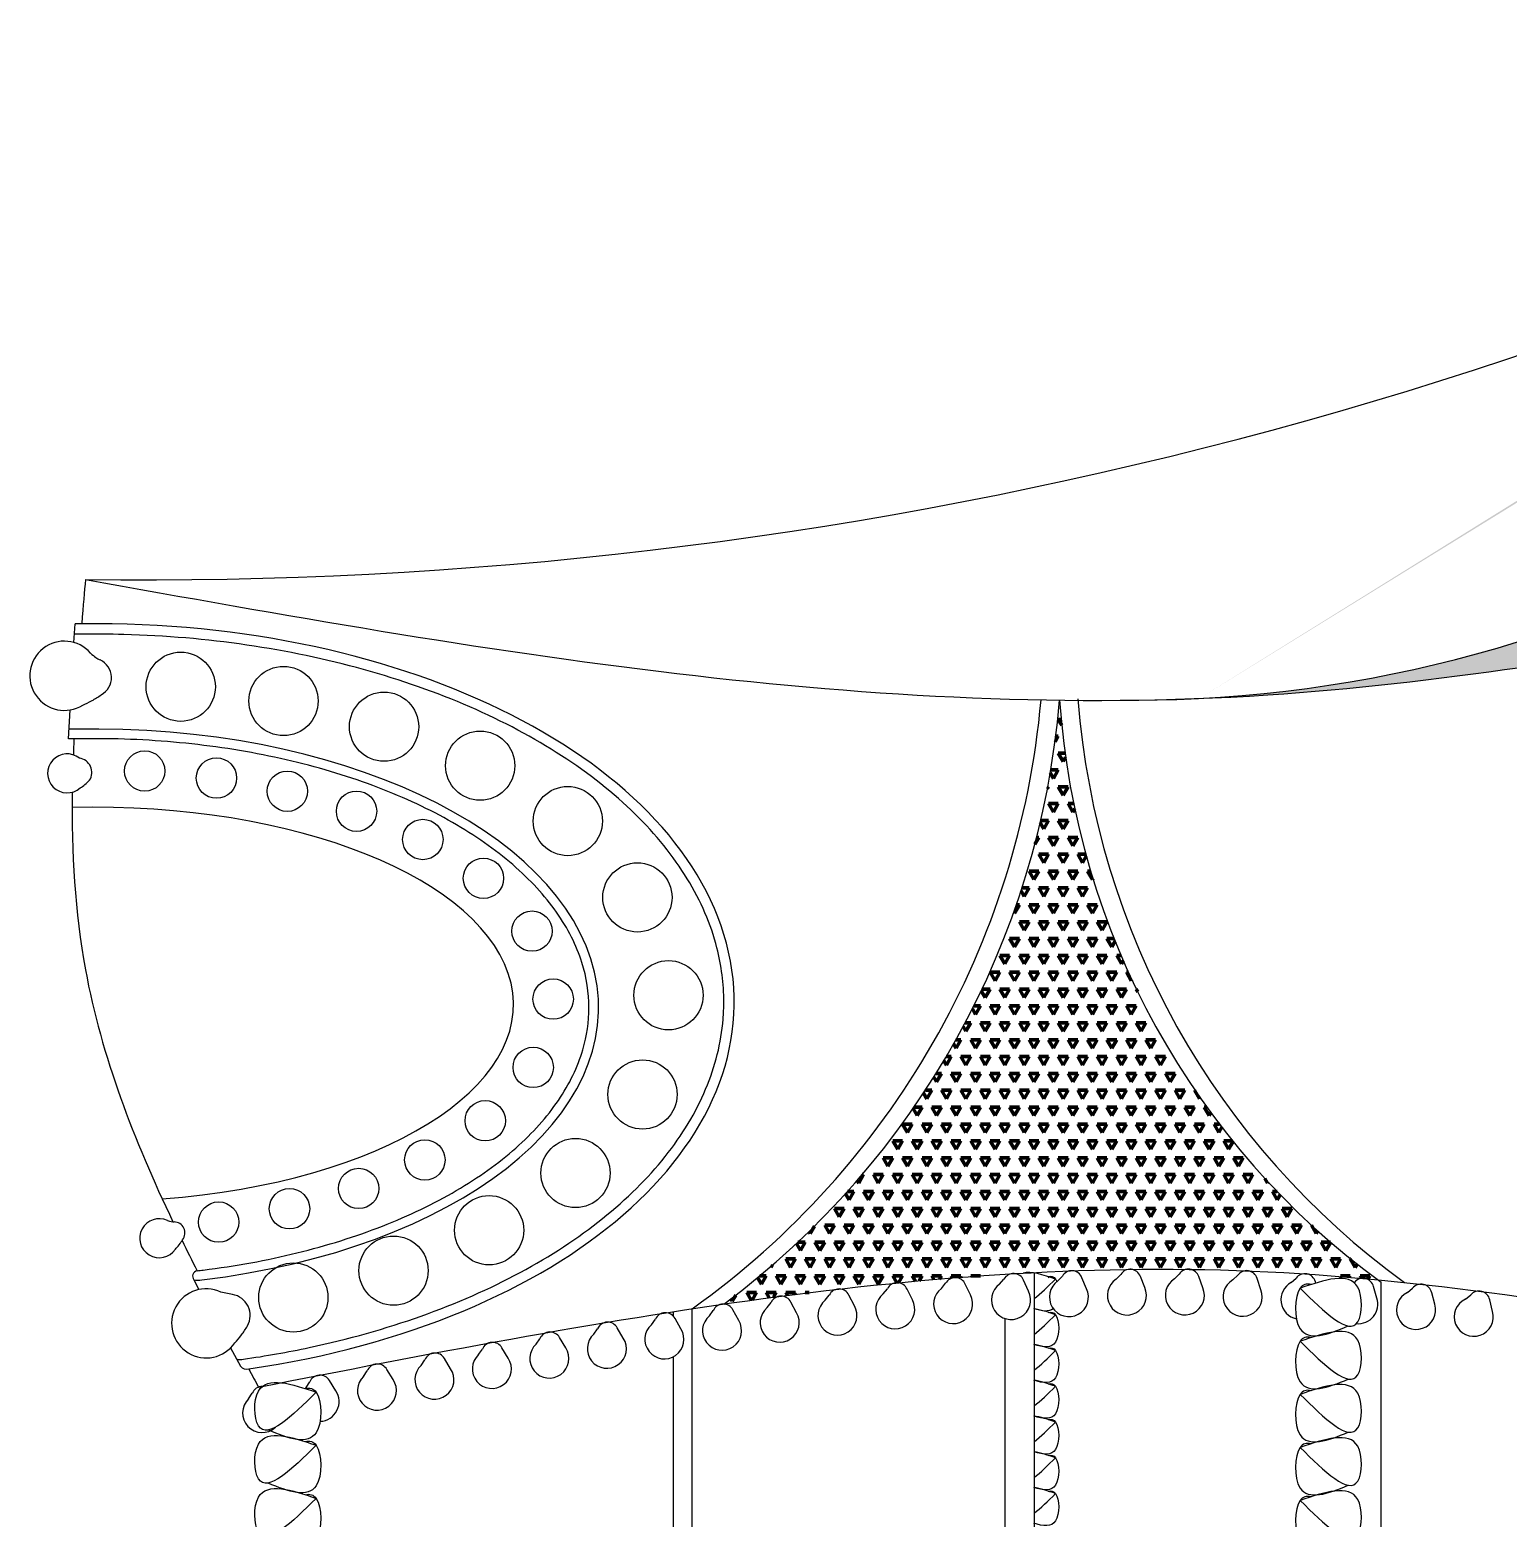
# Model space of a CAD drawing. Header units: centimetres. Extents: x -76 to 1832, y -219 to 581.
# Drawn here: x -65.2 to 191.2, y 229.8 to 487.8 of the extents above; entities that cross this region are included whole.
import ezdxf

# ---------------------------------------------------------------- set-up
doc = ezdxf.new("R2010")
doc.units = ezdxf.units.CM
doc.header["$MEASUREMENT"] = 0
for name, color, linetype in [('Acoperis', 7, 'Continuous'), ('Cai', 7, 'Continuous'), ('Stuctura carusel', 7, 'Continuous')]:
    doc.layers.add(name, color=color, linetype=linetype)

# ---------------------------------------------------------------- blocks, each defined once
blk = doc.blocks.new('*U70')
at = {"layer": 'Stuctura carusel'}
blk.add_spline([(4.890155846520997, 3.171837450163764), (-5.109844153479003, 3.36220427275515), (-5.109844153479003, -2.654838370779146), (4.890155846521004, 3.171837450163764)], degree=3, dxfattribs=at)
blk.add_open_spline([(2.99149673945282, 3.802644379595876), (3.776825215383369, 3.992881219642186), (5.864492264320589, 3.461800811941998), (6.165551951409327, -6.90718661704949), (0.1429644986048295, -4.91589119629586), (-3.448458855775542, -3.380337410879918)], degree=3, knots=[8.39293314255888, 8.39293314255888, 8.39293314255888, 8.39293314255888, 11.57368355893525, 18.60910482001529, 27.34459647692257, 27.34459647692257, 27.34459647692257, 27.34459647692257], dxfattribs=at)
blk = doc.blocks.new('*U71')
at = {"layer": 'Stuctura carusel', "color": 0, "linetype": 'ByBlock', "lineweight": -2, "transparency": 16777216}
blk.add_blockref('*U70', (0, 0), dxfattribs=at)
blk = doc.blocks.new('*U68')
at = {"layer": 'Stuctura carusel'}
blk.add_blockref('*U71', (-0.01062192069290546, 0.3658363004411171), dxfattribs=at)
blk = doc.blocks.new('*U69')
at = {"layer": 'Stuctura carusel', "color": 0, "linetype": 'ByBlock', "lineweight": -2, "transparency": 16777216}
for p in [(0, 0), (-5.633375276077824e-16, -9.2), (-1.126675055215565e-15, -18.4), (-1.690012582823347e-15, -27.6), (-2.25335011043113e-15, -36.8), (-2.816687638038912e-15, -46), (-3.380025165646695e-15, -55.2), (-3.943362693254477e-15, -64.39999999999999), (-4.506700220862259e-15, -73.6), (-5.070037748470042e-15, -82.8), (-5.633375276077825e-15, -92), (-6.196712803685606e-15, -101.2), (-6.760050331293389e-15, -110.4), (-7.323387858901172e-15, -119.6), (-7.886725386508954e-15, -128.8), (-8.450062914116738e-15, -138), (-9.013400441724519e-15, -147.2), (-9.576737969332301e-15, -156.4), (-1.014007549694008e-14, -165.6), (-1.070341302454787e-14, -174.8), (-1.126675055215565e-14, -184), (-1.183008807976343e-14, -193.2), (-1.239342560737121e-14, -202.4), (-1.2956763134979e-14, -211.6), (-1.352010066258678e-14, -220.8)]:
    blk.add_blockref('*U68', p, dxfattribs=at)
blk = doc.blocks.new('*U82')
at = {"layer": 'Stuctura carusel'}
blk.add_spline([(4.890155846520997, 3.171837450163764), (-5.109844153479003, 3.36220427275515), (-5.109844153479003, -2.654838370779146), (4.890155846521004, 3.171837450163764)], degree=3, dxfattribs=at)
blk.add_open_spline([(2.99149673945282, 3.802644379595876), (3.776825215383369, 3.992881219642186), (5.864492264320589, 3.461800811941998), (6.165551951409327, -6.90718661704949), (0.1429644986048295, -4.91589119629586), (-3.448458855775542, -3.380337410879918)], degree=3, knots=[8.39293314255888, 8.39293314255888, 8.39293314255888, 8.39293314255888, 11.57368355893525, 18.60910482001529, 27.34459647692257, 27.34459647692257, 27.34459647692257, 27.34459647692257], dxfattribs=at)
blk = doc.blocks.new('*U83')
at = {"layer": 'Stuctura carusel', "color": 0, "linetype": 'ByBlock', "lineweight": -2, "transparency": 16777216}
blk.add_blockref('*U82', (0, 0), dxfattribs=at)
blk = doc.blocks.new('*U81')
at = {"layer": 'Stuctura carusel'}
blk.add_blockref('*U83', (-0.01062192069290546, 0.3658363004411171), dxfattribs=at)
blk = doc.blocks.new('*U80')
at = {"layer": 'Stuctura carusel', "color": 0, "linetype": 'ByBlock', "lineweight": -2, "transparency": 16777216}
for p in [(0, 0), (-5.633375276077824e-16, -9.2), (-1.126675055215565e-15, -18.4), (-1.690012582823347e-15, -27.6), (-2.25335011043113e-15, -36.8), (-2.816687638038912e-15, -46), (-3.380025165646695e-15, -55.2), (-3.943362693254477e-15, -64.39999999999999), (-4.506700220862259e-15, -73.6), (-5.070037748470042e-15, -82.8), (-5.633375276077825e-15, -92), (-6.196712803685606e-15, -101.2), (-6.760050331293389e-15, -110.4), (-7.323387858901172e-15, -119.6), (-7.886725386508954e-15, -128.8), (-8.450062914116738e-15, -138), (-9.013400441724519e-15, -147.2), (-9.576737969332301e-15, -156.4), (-1.014007549694008e-14, -165.6), (-1.070341302454787e-14, -174.8), (-1.126675055215565e-14, -184), (-1.183008807976343e-14, -193.2), (-1.239342560737121e-14, -202.4), (-1.2956763134979e-14, -211.6), (-1.352010066258678e-14, -220.8), (-1.408343819019456e-14, -230), (-1.464677571780234e-14, -239.2)]:
    blk.add_blockref('*U81', p, dxfattribs=at)

msp = doc.modelspace()

# ---------------------------------------------------------------- hatches: boundary and pattern name
at = {"layer": 'Acoperis', "transparency": 33554636}
h = msp.add_hatch(color=256, dxfattribs=at)
h.dxf.hatch_style = 1
edge = h.paths.add_edge_path()
edge.add_ellipse((324.4965610751099, 501.0921137363248), major_axis=(17.48562394572747, 1.536117020570339e-11), ratio=0.8030001443650119, start_angle=264.42921252665826, end_angle=269.9999999999706, ccw=False)
edge.add_arc((126.0451855388608, 596.8922753916376), 225.3056254310552, 272.9420604236112, 330.8415693821793, ccw=False)
edge.add_spline(control_points=[(137.6092399015171, 371.8836144526051), (141.5719922516242, 372.0361299329055), (203.9197283710503, 375.2735367476374), (266.1868432034291, 392.5027719877657), (324.4965599912515, 392.5041444644959), (324.4965610751133, 392.5041444645214)], knot_values=[194.019230104182, 194.019230104182, 194.019230104182, 194.019230104182, 205.9732992404598, 382.1124487785452, 382.1124520526222, 382.1124520526222, 382.1124520526222, 382.1124520526222], degree=3, periodic=0)
edge.add_line((324.4965610751133, 392.5041444645215), (324.4965610751133, 487.0511551835933))
edge = h.paths.add_edge_path()
edge.add_ellipse((324.4965610751099, 501.0921137363248), major_axis=(17.48562394572747, 1.536117020570339e-11), ratio=0.8030001443650119, start_angle=275.5918914623826, end_angle=285.57925872505473, ccw=False)
edge.add_arc((523.6594488177021, 598.0908865506766), 226.5062139208723, 209.3361908235484, 267.5173578113227)
edge.add_spline(control_points=[(466.9274173818587, 375.7533831873287), (477.781645999426, 374.3679150044086), (493.6209334828226, 372.6988391523265), (509.4654500071604, 371.9327437766498), (514.4506346522586, 371.7745810064786)], knot_values=[525.4900659180481, 525.4900659180481, 525.4900659180481, 525.4900659180481, 558.251598316631, 573.2892964715526, 573.2892964715526, 573.2892964715526, 573.2892964715526], degree=3, periodic=0)
edge.add_spline(control_points=[(514.4506346522586, 371.7745810064786), (520.4880198039195, 371.5830355316053), (526.5261086448011, 371.5130071063818), (532.5648341127783, 371.5529150623479)], knot_values=[573.2892964715526, 573.2892964715526, 573.2892964715526, 573.2892964715526, 591.5009339572277, 591.5009339572277, 591.5009339572277, 591.5009339572277], degree=3, periodic=0)
edge.add_spline(control_points=[(532.5648341127783, 371.5529150623479), (533.6344982865286, 371.5599841220312), (534.7041824354012, 371.5705025992365), (535.7738861866751, 371.5844061303944)], knot_values=[591.5009339572277, 591.5009339572277, 591.5009339572277, 591.5009339572277, 594.726835890849, 594.726835890849, 594.726835890849, 594.726835890849], degree=3, periodic=0)
edge.add_spline(control_points=[(535.7738861866751, 371.5844061303944), (535.7740000814259, 371.5844076107475), (535.774113976177, 371.5844090911389), (535.7742278709283, 371.5844105715687)], knot_values=[594.726835890849, 594.726835890849, 594.726835890849, 594.726835890849, 594.7271793628584, 594.7271793628584, 594.7271793628584, 594.7271793628584], degree=3, periodic=0)
edge.add_spline(control_points=[(535.7742278709283, 371.5844105715687), (536.8425876525752, 371.5982973542845), (537.9109669873578, 371.6155606835096), (538.9793655039584, 371.6361364379687)], knot_values=[594.7271793628584, 594.7271793628584, 594.7271793628584, 594.7271793628584, 597.9490282793123, 597.9490282793123, 597.9490282793123, 597.9490282793123], degree=3, periodic=0)
edge.add_spline(control_points=[(538.9793655039584, 371.6361364379687), (546.6393330873246, 371.7836559353392), (554.3002866710586, 372.1014435740083), (561.9620894108332, 372.5658682986407)], knot_values=[597.9490282793123, 597.9490282793123, 597.9490282793123, 597.9490282793123, 621.0483286574729, 621.0483286574729, 621.0483286574729, 621.0483286574729], degree=3, periodic=0)
edge.add_spline(control_points=[(561.9620894108332, 372.5658682986407), (577.8066087987487, 373.5262932539146), (593.6547596671177, 375.1138228707836), (609.505331777034, 377.1194662240863)], knot_values=[621.0483286574729, 621.0483286574729, 621.0483286574729, 621.0483286574729, 668.8174144875034, 668.8174144875034, 668.8174144875034, 668.8174144875034], degree=3, periodic=0)
edge.add_spline(control_points=[(609.505331777034, 377.1194662240863), (625.3625723419045, 379.1259533666391), (641.2222361860198, 381.5509061268198), (657.0831115423615, 384.1850696963158)], knot_values=[668.8174144875034, 668.8174144875034, 668.8174144875034, 668.8174144875034, 716.6065971313806, 716.6065971313806, 716.6065971313806, 716.6065971313806], degree=3, periodic=0)
edge.add_spline(control_points=[(657.0831115423615, 384.1850696963158), (672.9406519091381, 386.8186793929758), (688.7994032787169, 389.6614119287103), (704.6581546482956, 392.5041444644448)], knot_values=[716.6065971313806, 716.6065971313806, 716.6065971313806, 716.6065971313806, 764.3857313749103, 764.3857313749103, 764.3857313749103, 764.3857313749103], degree=3, periodic=0)
edge.add_arc((694.0815394338159, 1139.758753138554), 747.3271859956749, 240.7738185905487, 270.81196664008746, ccw=False)
at = {"layer": 'Acoperis', "lineweight": 100}
h = msp.add_hatch(dxfattribs=at)
h.set_pattern_fill('TRIANG', color=256, scale=9)
h.set_pattern_definition([(59.99999999999999, (-64.87666383956093, -77.47451919152809), (-1.687499996732936, 2.92283573588624), [1.6875, -1.6875]), (120, (-64.87666383956093, -77.47451919152809), (-3.374999996732936, 1.886240913462345e-09), [1.6875, -1.6875]), (0, (-65.72041383956093, -76.0131013245281), (1.6875, 2.922835734), [1.6875, -1.6875])])
edge = h.paths.add_edge_path()
edge.add_arc((-31.44768805359331, 383.6036067910028), 145.32590938436, 306.57956170722935, 355.2568129590093, ccw=False)
edge.add_spline(control_points=[(55.15761052477489, 266.9025262623975), (72.45449048355715, 269.39080049117), (89.75144881590447, 271.3007803343619), (107.0485359406399, 272.2604408332718)], knot_values=[81.18681642636128, 81.18681642636128, 81.18681642636128, 81.18681642636128, 133.4154438887853, 133.4154438887853, 133.4154438887853, 133.4154438887853], degree=3, periodic=0)
edge.add_spline(control_points=[(107.0485359403991, 272.2604408331974), (107.5018304622955, 272.4004366173695), (108.0388908707688, 272.4149705910494), (108.6319540955832, 272.3456253745488)], knot_values=[3.351950789863709, 3.351950789863709, 3.351950789863709, 3.351950789863709, 5.013660883845958, 5.013660883845958, 5.013660883845958, 5.013660883845958], degree=3, periodic=0)
edge.add_spline(control_points=[(112.6766289395399, 271.2433779911758), (111.2524460187753, 271.7245611577177), (109.8282630980108, 272.2057443242597), (108.6319540955832, 272.3456253745488)], knot_values=[0, 0, 0, 0, 3.351950789863709, 3.351950789863709, 3.351950789863709, 3.351950789863709], degree=3, periodic=0)
edge.add_spline(control_points=[(108.6319540955796, 272.3456253745542), (122.2533996385534, 273.0554122080417), (142.2212747181776, 273.221648559601), (162.1893763937765, 271.715903038972), (168.5358135485048, 271.1088102598073)], knot_values=[135.0091561223456, 135.0091561223456, 135.0091561223456, 135.0091561223456, 176.1391495380854, 195.3018537500974, 195.3018537500974, 195.3018537500974, 195.3018537500974], degree=3, periodic=0)
edge.add_arc((249.6063172175398, 380.9879384775671), 136.5498055035075, 183.9478680548997, 233.5795255412545, ccw=False)

# ---------------------------------------------------------------- linework, layer by layer
at = {"layer": 'Acoperis'}
for p, q in [((-57.49222872467308, 381.5736456692669), (-57.30302440378023, 384.8224764836759)), ((-56.14958338439104, 384.822476483676), (-57.30302440378023, 384.822476483676)), ((-56.29241066411853, 383.020338203885), (-57.40797672935858, 383.020338203885)), ((-58.46524213006259, 364.8660148955864), (-58.17256188234281, 369.8916327201361)), ((-57.43508036893046, 366.5333692453273), (-58.36813930586156, 366.5333692453273)), ((-57.50350659344752, 364.8660148955864), (-58.46524213006259, 364.8660148955864)), ((-36.7273151431792, 271.0973813889274), (-35.82630870910299, 269.4319577434804)), ((102.9882065391899, 270.3632800645889), (103.7401584129047, 271.2337148954134)), ((107.9903754716689, 269.1304748822388), (107.1440033383356, 271.0262873220695)), ((113.0930207185492, 270.9041681662722), (113.8638591214113, 271.7579225640756)), ((118.0669846908491, 269.5620858107702), (117.2623435896519, 271.4759832200803)), ((123.2046117307997, 271.2183925930564), (123.995388251132, 272.0537134355994)), ((128.145509869088, 269.7592736007369), (127.386270585694, 271.6916313071804)), ((133.3180480008987, 271.2888008975622), (134.1296848845466, 272.103867756291)), ((138.2204879758031, 269.7052653156612), (137.5103321897702, 271.6561956974699)), ((143.4272164730995, 271.0987238529071), (144.2604828937675, 271.8916648893548)), ((148.2852897347186, 269.3838982549443), (147.6278658589663, 271.3532241402895)), ((153.5264236798189, 270.6321278382005), (154.3811617699954, 271.4018753372526)), ((-30.01976798864428, 268.5749738395566), (-32.01562070164947, 268.9908645917947)), ((72.7466122901022, 267.5550603723485), (73.44917730416823, 268.4658242364242)), ((77.80940692524413, 266.6013239679551), (76.8592864330976, 268.4473254970723)), ((82.81277270946404, 268.6712515948327), (83.53051145107088, 269.570106151417)), ((87.85886235892043, 267.632751765109), (86.93983088777595, 269.4944262130579)), ((92.89388269162512, 269.6131406258777), (93.6281061016025, 270.4985808549936)), ((97.91992373985974, 268.4815868144539), (97.03544532742535, 270.3599234544196)), ((157.8020984803676, 270.541777911295), (157.7324797103739, 270.7711182230937)), ((164.4557575234562, 270.6172499737914), (164.4882390741319, 270.6451106864266)), ((168.3782483415037, 267.9329544410398), (167.8233433711864, 269.9335871082271)), ((173.6903634824409, 268.9273009916529), (174.5785856048681, 269.658156569949)), ((178.412285887047, 266.8669729955402), (177.8984328876344, 268.8785409635926)), ((183.7509311619939, 267.7626130210974), (184.6513168653935, 268.4784300369676)), ((52.66184030398239, 264.8687047617806), (53.33818203519559, 265.7991080494549)), ((57.74974346772887, 264.0595422051668), (56.74743476204118, 265.8777357739605)), ((62.69626845695315, 266.2818573120217), (63.38502186008304, 267.2031103525988)), ((67.77286727574352, 265.4045619913096), (66.79502228042928, 267.236028551266)), ((188.4375420846113, 265.6231783512159), (187.9575857511253, 267.64310223915)), ((42.64275795314615, 263.3323946040268), (43.30811493173515, 264.2706848076091)), ((47.73982219121952, 262.5831024049211), (46.71620769303447, 264.3893869766886)), ((22.64556977564469, 259.9560274032364), (23.29330531479529, 260.9065678213234)), ((27.7557263436754, 259.3019612774512), (26.69859025718057, 261.0888339337225)), ((32.63787738078589, 261.6894300268381), (33.29369497361893, 262.6344124076401)), ((37.74227069035921, 260.9918115151353), (36.70041035404779, 262.7876337877227)), ((-30.3478499174969, 259.3055541273924), (-28.64879187333833, 256.1650089162699)), ((12.66380489369008, 258.1481344836553), (13.30492295724325, 259.1031507367534)), ((17.77838093771845, 257.5295760494405), (16.70885986119332, 259.3090634087574)), ((-2.157706943551341, 253.8001189984694), (-3.243579876170958, 255.5696756009277)), ((2.690228492478473, 256.2814615234981), (3.326197653431755, 257.2399142565068)), ((7.808059370450864, 255.6904371998367), (6.728977101494838, 257.4641429397847)), ((-17.2429680169402, 252.4336832003451), (-16.61288443347347, 253.3960153119061)), ((-12.12161129780981, 251.8740333079078), (-13.21154301121969, 253.6410928584615)), ((-7.277765614718614, 254.3715224028099), (-6.645474862125266, 255.3324057564385)), ((-27.20828958042287, 250.4832160282986), (-26.57894172833574, 251.4460294557958))]:
    msp.add_line(p, q, dxfattribs=at)
for centre, radius in [((-38.98339676092345, 373.9113959258873), 5.999999999999998), ((-21.16223917324849, 371.440624686942), 5.999999999999998), ((-3.734003891967447, 366.9839836238088), 5.999999999999998), ((12.93158411037532, 360.2282569808695), 5.999999999999998), ((-45.22906869467712, 359.3055744556596), 3.5), ((-32.79262321622544, 358.0816210084639), 3.5), ((-20.5069602657051, 355.7998676840936), 3.5), ((28.11786690059424, 350.627898661298), 5.999999999999998), ((-8.504839674412864, 352.3285317950724), 3.5), ((2.985886346207742, 347.4331665750472), 3.5), ((13.50013725787378, 340.7116223262577), 3.5), ((40.19188574040535, 337.3921158065017), 5.999999999999998), ((21.91667346102115, 331.5476515585608), 3.5), ((45.57505053829299, 320.43774022986), 5.999999999999998), ((25.58653717898128, 319.7659618120945), 3.5), ((22.12274434939065, 307.9257283187405), 3.5), ((41.07814923375854, 303.2401329184239), 5.999999999999998), ((13.80475700639652, 298.67498856395), 3.5), ((3.333868775292608, 291.8871655532918), 3.5), ((29.45670464634998, 289.6166713207854), 5.999999999999998), ((-8.135191928020255, 286.9417478718654), 3.5), ((-20.12546626725941, 283.4299942409157), 3.5), ((-32.40456388808862, 281.1133633065174), 3.5), ((14.47670289671972, 279.7024799506391), 5.999999999999998), ((-2.085958297708274, 272.7006607800668), 5.999999999999998), ((-19.46007417319399, 268.0389950230234), 5.999999999999998)]:
    msp.add_circle(centre, radius, dxfattribs=at)
for centre, radius, start, end in [((-45.08841728359335, 1139.758753138558), 747.3271859956797, 269.2014792190623, 299.2261814094508), ((126.0451855388609, 596.8922753916374), 225.305625431055, 270, 330.8415693821792), ((-59.15940606229917, 375.8099212028384), 5.999999999999996, 41.03678650553659, 301.9440698125728), ((-54.36307703966542, 375.4971414136049), 3.368405487760135, 298.0569894898857, 65.63911788265825), ((-34.83687907298203, 384.6341294579988), 145.5933853312173, 305.4963990417212, 354.8787101545775), ((-31.44768805359337, 383.6036067910028), 145.32590938436, 306.5795617072293, 355.256812959009), ((249.6063172175398, 380.9879384775671), 136.5498055035076, 183.9478680549001, 233.8825109653923), ((253.9202421483801, 382.2601755490579), 137.747279977649, 184.3522606096368, 234.1279727618358), ((-58.67524222020275, 358.8986085685872), 3.385223698644257, 50.90816054663189, 311.8154438536689), ((-56.8978990807182, 359.0567139161159), 2.495000159746231, 326.7748046135988, 81.76746690922329), ((-42.7143708038987, 278.3152848236864), 3.385223698644257, 64.75387598755837, 325.6611592945953), ((-40.15751937940043, 279.2461476404383), 1.896415483924389, 321.5242638262017, 89.6060225103852), ((-35.91035083011246, 271.6952902855647), 1.01238616026821, 103.6536768903137, 216.1991508701177), ((-36.03521366551658, 274.6300727805685), 3.5998490140501, 258.9153844202385, 281.0846155800953), ((95.29802305813733, 269.5998211285119), 1.896415483924389, 23.62882643944056, 151.7105851236246), ((105.3915878505301, 270.3014206820814), 1.896415483924388, 22.47187437817822, 150.5536330623636), ((115.4944703141482, 270.7896773338837), 1.896415483924389, 21.21670456865961, 149.2984632528456), ((125.0529783013047, 268.3823248028048), 3.385223698644256, 123.093722243971, 24.0010055510067), ((125.6026896320761, 271.0472473614154), 1.896415483924389, 19.86411008261143, 147.945868766799), ((135.0941415753179, 268.4069211109004), 3.385223698644256, 121.6453993647241, 22.55268267175816), ((135.7110340351973, 271.0570981773461), 1.896415483924389, 18.41578720336572, 146.4975458875505), ((145.1251523517933, 268.1701144146742), 3.385223698644256, 120.1041053778376, 21.01138868487214), ((145.8131045199647, 270.8027398352152), 1.896415483924389, 16.8744932164801, 144.9562519006634), ((155.9032787868295, 270.2707027267584), 1.896415483924389, 15.30008014232326, 143.3818388265089), ((165.9825887052359, 269.4775016475409), 1.896415483924389, 13.91597596624606, 141.9977346504303), ((-34.57466602367097, 263.5639605904473), 5.999999999999996, 64.75387598755839, 325.6611592945953), ((-30.66345596421551, 264.9169639753268), 3.714211945581148, 331.1102657670817, 80.0200205695066), ((75.14972881585565, 267.6264695773165), 1.896415483924389, 25.64831262957537, 153.73007131376), ((84.89306230154058, 266.000645913913), 3.385223698644256, 127.9170922052427, 28.82437551227886), ((85.21674879208577, 268.7023531235138), 1.896415483924389, 24.68748004388435, 152.7692387280695), ((94.92447523964144, 266.9045554982136), 3.385223698644256, 126.8584386007988, 27.76572190783434), ((104.9636954013639, 267.6142469172279), 3.385223698644255, 125.7014865395377, 26.6087698465734), ((115.0078177427564, 268.1125213680633), 3.385223698644256, 124.4463167300193, 25.35360003705549), ((155.1432543318903, 267.6579728098967), 3.385223698644256, 118.5296923036816, 257.9923825660333), ((175.1729220358959, 265.883987070047), 3.385223698644256, 115.9731529418476, 16.88043624888423), ((176.0487314373624, 268.4602154533378), 1.896415483924389, 12.74354078049021, 140.825299464674), ((186.1011117677457, 267.2559381438323), 1.896415483924389, 11.7800809980037, 139.8618396821878), ((55.06194834034468, 265.0085250918212), 1.896415483924389, 27.28030117281758, 155.3620598570007), ((64.8605407527094, 263.6788465706522), 3.385223698644256, 129.7418164077323, 30.64909971476879), ((65.09803517769616, 266.3894906248707), 1.896415483924389, 26.51220424637519, 154.5939629305597), ((74.87139251296658, 264.9197143809487), 3.385223698644256, 128.8779247909341, 29.78520809796955), ((165.15967596751, 266.8838923059748), 3.385223698644257, 264.5952740793409, 18.05287143463988), ((185.1821075425897, 264.6948005011595), 3.385223698644256, 115.0096931593597, 15.91697646639465), ((35.03435055467844, 261.8817439309556), 1.896415483924389, 28.53433609767864, 156.6160947818628), ((44.87183595919818, 260.7846601726549), 3.385223698644256, 131.1835098529809, 32.09079316001564), ((45.04105636960863, 263.5004214366968), 1.896415483924389, 27.95389769162284, 156.0356563758062), ((54.86081257459098, 262.2949408948035), 3.385223698644256, 130.509913334175, 31.41719664121164), ((25.04031588632325, 260.1687699149576), 1.896415483924389, 29.0229240059523, 157.1046826901352), ((34.89265054294356, 259.1644077542479), 3.385223698644256, 131.7639482590364, 32.67123156607222), ((5.082170210151027, 256.5237075351499), 1.896415483924389, 29.72921807867611, 157.8109767628618), ((14.95737598902719, 255.6583009308858), 3.385223698644256, 132.6504796179904, 33.55776292502619), ((15.05701566968301, 258.3775042562385), 1.896415483924389, 29.42086745663275, 157.5026261408174), ((24.9217927422079, 257.4503242092502), 3.385223698644256, 132.2525361673102, 33.15981947434631), ((-28.64607514025968, 259.5197545768261), 2.236594350641827, 252.7877692775886, 283.9580832718038), ((-27.58193710083124, 256.8987020185581), 1.294791363103099, 214.516926129216, 287.1204085986657), ((-4.886769993801296, 254.6229349157398), 1.896415483924389, 29.94883257744215, 158.0305912616269), ((4.997165929701194, 253.8040073562927), 3.385223698644256, 132.9588302400357, 33.86611354707102), ((-14.85255575832696, 252.690583073399), 1.896415483924389, 30.08034298009487, 158.1621016642789), ((-4.961349075194871, 251.9029288953074), 3.385223698644256, 133.1784447388011, 34.08572804583684), ((-24.88433091736721, 248.0217214371464), 3.385223698644256, 133.3537485066801, 312.9421750817239), ((-24.81807437848715, 250.7419429100463), 1.896415483924389, 89.99999999871883, 158.2058950295065), ((-14.92089144741621, 249.9704130375066), 3.385223698644256, 133.3099551414529, 137.3885093221629), ((-14.92089144741621, 249.9704130375066), 3.385223698644256, 271.8565203121807, 34.21723844848827)]:
    msp.add_arc(centre, radius, start, end, dxfattribs=at)
for centre, major_axis, ratio, start_param, end_param in [((-53.86716883652827, 319.286096483939), (110.8360923997031, 0), 0.5914163758285571, 4.9553657814498, 7.874575791008007), ((-53.86716734902518, 318.2860904905217), (87.32665007640188, 0), 0.5529537528243745, 4.926136620013606, 7.894850102159779), ((-53.86716734902518, 318.8470268601733), (72.569649302606, 0), 0.4709143726113413, 4.874072725315539, 7.908415452001623)]:
    msp.add_ellipse(centre, major_axis=major_axis, ratio=ratio, start_param=start_param, end_param=end_param, dxfattribs=at)
for points in [[(-55.50344217647213, 392.5041444644448), (-55.69305195917103, 390.3306366161002), (-55.88266174186992, 388.1571287677554), (-56.14958338439111, 384.8224764836756)], [(-54.6336768331564, 379.749181913236), (-53.910522283123, 379.1140606668204), (-53.44389131125509, 378.7789358048121), (-52.97366846298284, 378.5656425684056)], [(-57.50350659344646, 364.8660148955864), (-57.53505593540449, 364.0520509466584), (-57.56790802064455, 363.1424011823125), (-57.60268022479183, 362.109426261304)], [(-41.27054732556343, 281.3771654962911), (-40.75286883818256, 281.2132006377021), (-40.43577788096087, 281.1459856710208), (-40.14447934171861, 281.1425182912039)], [(-38.76325670532971, 277.9181653360527), (-37.90647273103902, 276.1689065574386), (-37.03409581123057, 274.4227528361484), (-36.14932719543925, 272.6790667003652)], [(-27.20077543867572, 255.6612851683135), (-26.63547459774679, 254.6088099649348), (-26.06945838710948, 253.5564772146898), (-25.50344217647216, 252.5041444644448)]]:
    msp.add_open_spline(points, degree=3, dxfattribs=at)
for points in [[(-55.50344217647213, 392.5041444644448), (149.4965578235278, 372.5041444644448), (324.4965578235278, 392.5041444644448), (499.4965578235283, 372.5041444644448), (704.6581546482956, 392.5041444644448)], [(-25.50344217647215, 252.5041444644448), (149.4965578235278, 272.5041444644448), (324.8328367828493, 252.5069717527459), (499.4965578235278, 272.5041444644448), (674.4965578235278, 252.5041444644448)]]:
    msp.add_spline(points, degree=3, dxfattribs=at)
for points, knots in [([(55.16894932781806, 319.286096483939), (55.16894932781806, 322.4209987736726), (54.76997187034731, 325.5561285620988), (52.93321559956092, 332.7213920335337), (51.21409409560322, 336.7334738807397), (46.45330713156574, 344.5236935090559), (43.41118515199938, 348.3008139734285), (36.10210150933013, 355.4604564600432), (31.83554907272592, 358.8423130594903), (22.23832978690016, 365.0642537496752), (16.90812603208554, 367.9041064472936), (5.39189475235265, 372.9212693724154), (-0.7937477513817521, 375.0984890589475), (-13.77792341681433, 378.6998971056138), (-20.57610150261796, 380.1240319781468), (-34.51868954501467, 382.1609418713535), (-41.6627454845868, 382.7736857053781), (-51.32215129059564, 383.0355860415835), (-53.80822912217329, 383.0528742368462), (-56.29241066411853, 383.020338203885)], [0, 0, 0, 0, 0.1504589818050884, 0.1504589818050884, 0.3468196088254504, 0.3468196088254504, 0.5431802358458124, 0.5431802358458124, 0.7395408628661745, 0.7395408628661745, 0.9359014898865365, 0.9359014898865365, 1.132262116906898, 1.132262116906898, 1.32862274392726, 1.32862274392726, 1.524983370947622, 1.524983370947622, 1.592891841687253, 1.592891841687253, 1.592891841687253, 1.592891841687253]), ([(-55.98485900502696, 370.7185313158667), (-55.45725098004253, 370.9266050220789), (-54.41608555069119, 371.4147254606854), (-53.3110186833644, 372.1501150673996), (-52.77874900742343, 372.524590284318)], [3.428316392532333, 3.428316392532333, 3.428316392532333, 3.428316392532333, 5.086076483581284, 6.629605621432713, 6.629605621432713, 6.629605621432713, 6.629605621432713]), ([(-36.14932719543916, 272.6790667003652), (-35.7913096613927, 272.7205413158081), (-35.43378028487169, 272.7632752458503), (-29.50600669819008, 273.493699285231), (-24.06168433817244, 274.4862266368596), (-13.64394190418666, 277.0416539275587), (-8.67081045632668, 278.604529979113), (0.6042029880410951, 282.2334688861825), (4.905763680094093, 284.2994995132084), (12.66451444215403, 288.843033080371), (16.12126353755832, 291.320413009328), (22.0555450715688, 296.5722216791028), (24.53252922650145, 299.3460578560523), (28.42606078946853, 305.0624784302057), (29.84294125478957, 308.0037020698589), (31.43655930217479, 313.3980590397595), (31.79425970934327, 315.8423112486605), (31.79425970934327, 318.2860904905217), (31.79425970934327, 320.8999660410841), (31.3850222642333, 323.5144931280273), (29.62699631714838, 329.07102425208), (28.14886203864678, 332.0060983406582), (24.13552352190473, 337.7029184792305), (21.60008757072418, 340.463318363928), (15.55528289968096, 345.6811404912866), (12.04646765828468, 348.1380136953059), (4.192540528126796, 352.6346595203872), (-0.1521399580164911, 354.6743204119456), (-9.502637433135158, 358.2460321267779), (-14.50813676850965, 359.7780519424421), (-24.97859563088998, 362.2687012458349), (-30.44326700177913, 363.2273070879649), (-41.61269287608002, 364.5307249439699), (-47.31715886260323, 364.8755214698043), (-54.5197476543544, 364.9142300784339), (-56.01245846877471, 364.9007965726135), (-57.50350659344752, 364.8660148955864)], [4.918940908250781, 4.918940908250781, 4.918940908250781, 4.918940908250781, 4.931647283969831, 4.931647283969831, 5.129916098232018, 5.129916098232018, 5.328184912494205, 5.328184912494205, 5.526453726756392, 5.526453726756392, 5.724722541018579, 5.724722541018579, 5.922991355280766, 5.922991355280766, 6.121260169542953, 6.121260169542953, 6.283185307179586, 6.283185307179586, 6.283185307179586, 6.456381048856928, 6.456381048856928, 6.654649863119115, 6.654649863119115, 6.852918677381302, 6.852918677381302, 7.051187491643488, 7.051187491643488, 7.249456305905675, 7.249456305905675, 7.447725120167862, 7.447725120167862, 7.64599393443005, 7.64599393443005, 7.844262748692236, 7.844262748692236, 7.896078938817009, 7.896078938817009, 7.896078938817009, 7.896078938817009]), ([(-56.41820056069609, 356.3756138327402), (-56.14505513702156, 356.5423048887444), (-55.61353595881945, 356.9143342254386), (-55.0704143079349, 357.4299892592037), (-54.81077294989095, 357.6896256559249)], [3.428316392532333, 3.428316392532333, 3.428316392532333, 3.428316392532333, 5.086076483581284, 6.629605621432713, 6.629605621432713, 6.629605621432713, 6.629605621432713]), ([(-57.79991621728854, 355.6285101177015), (-57.92089038856, 345.1904863361597), (-56.50268282131933, 319.4878973182547), (-47.1106754809777, 295.3731484782904), (-40.32732515007009, 281.1528659964291)], [36.41833245136502, 36.41833245136502, 36.41833245136502, 36.41833245136502, 67.66013424253907, 114.3733318234235, 114.3733318234235, 114.3733318234235, 114.3733318234235]), ([(-28.10658179474102, 257.3492013709673), (-24.24545386652437, 257.900633396387), (-20.4358695508404, 258.5757322761109), (-9.954704454930154, 260.807186729768), (-3.452467440436605, 262.6351658611572), (8.80984367109751, 266.9994003276425), (14.56955430379716, 269.5355878288479), (25.12134357487248, 275.2099806951858), (29.91300205470178, 278.3480461112538), (38.34410752802062, 285.0917011834997), (41.98307269625194, 288.6968787898854), (47.9788082783361, 296.2193024976733), (50.33548048531579, 300.1355953113895), (53.7025259129832, 308.1236800851638), (54.71404105496251, 312.1949598447925), (55.12816252983274, 317.2809486537457), (55.16894932781806, 318.283522980993), (55.16894932781806, 319.286096483939)], [4.949316752984464, 4.949316752984464, 4.949316752984464, 4.949316752984464, 5.057931806210721, 5.057931806210721, 5.254121005330703, 5.254121005330703, 5.450310204450686, 5.450310204450686, 5.646499403570668, 5.646499403570668, 5.84268860269065, 5.84268860269065, 6.038877801810632, 6.038877801810632, 6.235067000930615, 6.235067000930615, 6.283185307179586, 6.283185307179586, 6.283185307179586, 6.283185307179586]), ([(-39.91913712292072, 276.4057277654693), (-39.69381885107771, 276.6329413368065), (-39.26677336485591, 277.121357774752), (-38.86283334354346, 277.7520032382963), (-38.67286934389324, 278.0662298637534)], [3.428316392532333, 3.428316392532333, 3.428316392532333, 3.428316392532333, 5.086076483581284, 6.629605621432713, 6.629605621432713, 6.629605621432713, 6.629605621432713]), ([(-29.62036947523768, 260.179445010608), (-29.22101340562267, 260.582160325572), (-28.464114262338, 261.447833878799), (-27.74816744652043, 262.5655953971236), (-27.41147359720173, 263.1225334078962)], [3.428316392532333, 3.428316392532333, 3.428316392532333, 3.428316392532333, 5.086076483581284, 6.629605621432713, 6.629605621432713, 6.629605621432713, 6.629605621432713])]:
    msp.add_open_spline(points, degree=3, knots=knots, dxfattribs=at)
at = {"layer": 'Cai'}
for p, q in [((108.9732125355192, 272.2977321117958), (108.9732125355192, 166.9411242356564)), ((169.1179954375266, 172.7599037590764), (169.1179954375266, 270.6816401982629)), ((49.70218052228029, 193.3440552625363), (49.70218052228216, 266.0989816960261)), ((46.4281623633899, 264.7936069027782), (46.4281623633899, 265.5994075468137)), ((103.9732125355192, 159.9414027073942), (103.9732125355192, 264.3771674955377)), ((46.4281623633899, 191.6612856303292), (46.4281623633899, 257.7784020976589))]:
    msp.add_line(p, q, dxfattribs=at)
at = {"layer": 'Stuctura carusel'}
for points in [[(112.6766289395399, 271.2433779911758), (110.5464156252898, 271.9631049117953), (108.4162023110398, 272.6828318324147), (107.0485359403991, 272.2604408331974)], [(108.9732125355169, 267.8431016852816), (110.0960414976976, 268.6967261493069), (111.3863352186188, 269.9700520702414), (112.6766289395399, 271.2433779911758)], [(112.6766289395399, 265.0441493195921), (111.3588634450379, 265.4893776425549), (110.0410979505359, 265.9346059655176), (108.9038467905473, 266.1094658108896)], [(112.2972134860727, 266.0846249078092), (111.5280294971282, 265.4801659896593), (110.306415798021, 265.6416427878302), (108.9038467905473, 266.1094658108896)], [(108.9732125355169, 261.6438730136979), (110.0960414976976, 262.4974974777232), (111.3863352186187, 263.7708233986577), (112.6766289395399, 265.0441493195921)], [(112.6766289395399, 258.8449206480085), (111.3588634450378, 259.2901489709713), (110.0410979505357, 259.7353772939341), (108.903846790547, 259.910237139306)], [(108.9732125355169, 255.4446443421143), (110.0960414976976, 256.2982688061396), (111.3863352186187, 257.5715947270741), (112.6766289395399, 258.8449206480085)], [(112.6766289395399, 252.6456919764248), (111.3588634450379, 253.0909202993876), (110.0410979505358, 253.5361486223503), (108.9038467905472, 253.7110084677223)], [(108.9732125355168, 249.2454156705306), (110.0960414976976, 250.0990401345559), (111.3863352186187, 251.3723660554903), (112.6766289395399, 252.6456919764248)], [(112.6766289395399, 246.4464633048412), (111.3588634450378, 246.891691627804), (110.0410979505357, 247.3369199507667), (108.9038467905471, 247.5117797961386)], [(108.9732125355169, 243.046186998947), (110.0960414976976, 243.8998114629723), (111.3863352186187, 245.1731373839067), (112.6766289395399, 246.4464633048412)], [(112.6766289395399, 240.2472346332575), (111.3855701379213, 240.6834396693502), (110.0945113363027, 241.1196447054429), (108.9732125355145, 241.3015887538747)], [(108.9732125355192, 236.8469583273651), (110.0960414976994, 237.7005827913904), (111.3863352186196, 238.9739087123239), (112.6766289395399, 240.2472346332575)], [(112.6766289395399, 234.0480059616739), (111.3588634450378, 234.4932342846366), (110.0410979505357, 234.9384626075994), (108.9038467905471, 235.1133224529713)], [(108.9732125355192, 230.6477296557814), (110.0960414976993, 231.5013541198067), (111.3863352186196, 232.7746800407403), (112.6766289395399, 234.0480059616739)]]:
    msp.add_open_spline(points, degree=3, dxfattribs=at)
for points, knots in [([(111.3972569858334, 271.668434121955), (111.9264342472029, 271.7966212603471), (112.4929574719807, 271.6525037463308), (112.8490646859669, 270.9555676054848), (112.9185050325945, 270.7760738621994)], [8.39293314255888, 8.39293314255888, 8.39293314255888, 8.39293314255888, 11.57368355893525, 12.50722252859516, 12.50722252859516, 12.50722252859516, 12.50722252859516]), ([(111.3972569858334, 265.4692054503714), (111.9264342472029, 265.5973925887634), (113.3331652718216, 265.2395351006839), (113.5115351659675, 259.0961845644691), (110.5664360495652, 259.3556850786833), (108.903846790547, 259.910237139306)], [8.39293314255888, 8.39293314255888, 8.39293314255888, 8.39293314255888, 11.57368355893525, 18.60910482001529, 25.05644183211611, 25.05644183211611, 25.05644183211611, 25.05644183211611]), ([(111.3972569858334, 259.2699767787877), (111.9264342472029, 259.3981639171798), (113.3331652718216, 259.0403064291003), (113.5115351659675, 252.8969558928856), (110.5664360495653, 253.1564564070996), (108.9038467905472, 253.7110084677223)], [8.39293314255888, 8.39293314255888, 8.39293314255888, 8.39293314255888, 11.57368355893525, 18.60910482001529, 25.05644183211579, 25.05644183211579, 25.05644183211579, 25.05644183211579]), ([(111.3972569858334, 253.0707481072041), (111.9264342472029, 253.1989352455961), (113.3331652718216, 252.8410777575166), (113.5115351659675, 246.6977272213018), (110.5664360495652, 246.957227735516), (108.9038467905471, 247.5117797961387)], [8.39293314255888, 8.39293314255888, 8.39293314255888, 8.39293314255888, 11.57368355893525, 18.60910482001529, 25.05644183211601, 25.05644183211601, 25.05644183211601, 25.05644183211601]), ([(111.3972569858334, 246.8715194356204), (111.9264342472029, 246.9997065740124), (113.3331652718216, 246.6418490859329), (113.5105733130966, 240.5316263338555), (110.605554705587, 240.7547724340871), (108.9732125355192, 241.2896174568349)], [8.39293314255888, 8.39293314255888, 8.39293314255888, 8.39293314255888, 11.57368355893525, 18.60910482001529, 24.96658449521447, 24.96658449521447, 24.96658449521447, 24.96658449521447]), ([(111.3972569858334, 240.6722907640368), (111.9264342472029, 240.8004779024288), (113.3331652718216, 240.4426204143493), (113.5115351659675, 234.2992698781345), (110.5664360495652, 234.5587703923487), (108.9038467905471, 235.1133224529713)], [8.39293314255888, 8.39293314255888, 8.39293314255888, 8.39293314255888, 11.57368355893525, 18.60910482001529, 25.05644183211597, 25.05644183211597, 25.05644183211597, 25.05644183211597]), ([(111.3972569858334, 234.4730620924531), (111.9264342472029, 234.6012492308451), (113.3331652718216, 234.2433917427656), (113.5115351659675, 228.100041206551), (110.5664360495653, 228.359541720765), (108.9038467905473, 228.9140937813876)], [8.39293314255888, 8.39293314255888, 8.39293314255888, 8.39293314255888, 11.57368355893525, 18.60910482001529, 25.05644183211576, 25.05644183211576, 25.05644183211576, 25.05644183211576])]:
    msp.add_open_spline(points, degree=3, knots=knots, dxfattribs=at)

# ---------------------------------------------------------------- block references
at = {"layer": 'Stuctura carusel', "xscale": -1, "rotation": 359.9990470320395}
msp.add_blockref('*U80', (159.9626224321979, 266.1173069883863), dxfattribs=at)
at = {"layer": 'Stuctura carusel'}
msp.add_blockref('*U69', (-20.38297610230023, 248.0905424239156), dxfattribs=at)

doc.saveas('drawing.dxf')
